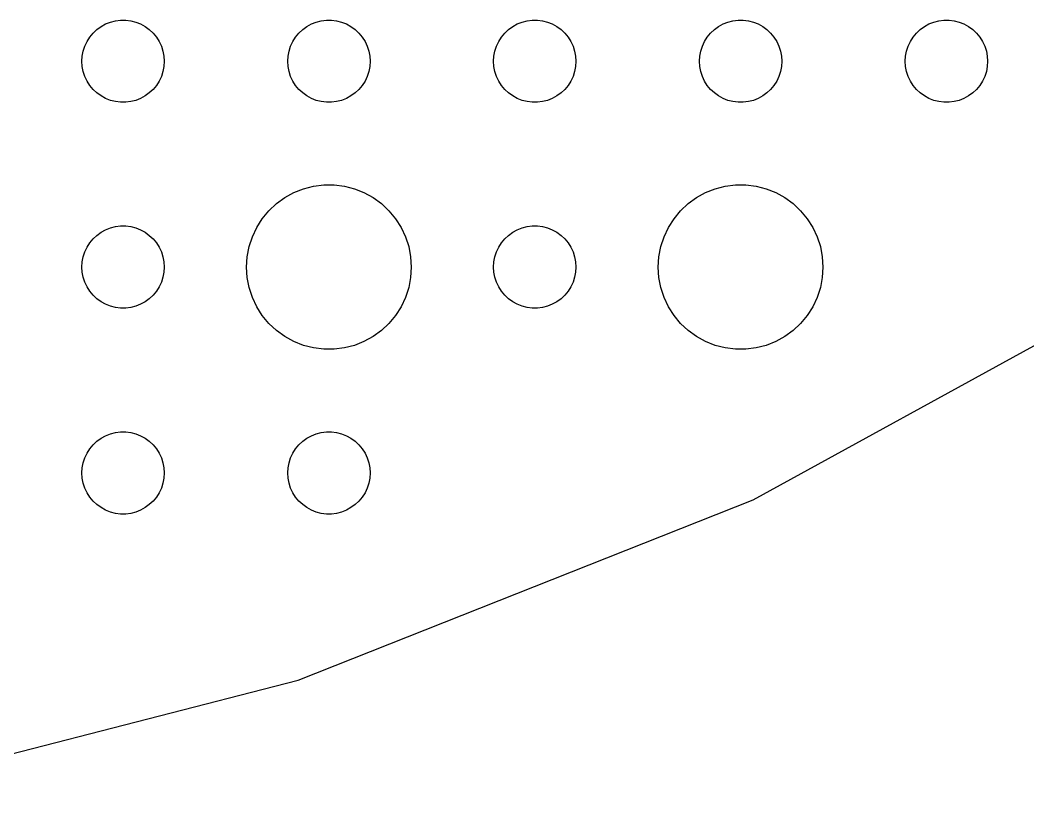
# Model space of a CAD drawing. Header units: metres. Extents: x -142 to 142, y -142 to 142.
# Drawn here: x 33.75 to 70.47, y -139.49 to -111 of the extents above; entities that cross this region are included whole.
import ezdxf

# ---------------------------------------------------------------- set-up
doc = ezdxf.new("R2010")
doc.units = ezdxf.units.M

msp = doc.modelspace()

# ---------------------------------------------------------------- linework, layer by layer
for p, q in [((36.5439, -111.344), (36.6963, -111.234)), ((36.6963, -111.234), (36.8613, -111.143)), ((36.8613, -111.143), (37.0365, -111.073)), ((37.0365, -111.073), (37.2189, -111.027)), ((37.2189, -111.027), (37.4058, -111.003)), ((37.4058, -111.003), (37.5942, -111.003)), ((37.5942, -111.003), (37.7811, -111.027)), ((37.7811, -111.027), (37.9635, -111.073)), ((37.9635, -111.073), (38.1387, -111.143)), ((38.1387, -111.143), (38.3037, -111.234)), ((38.3037, -111.234), (38.4561, -111.344)), ((44.0439, -111.344), (44.1963, -111.234)), ((44.1963, -111.234), (44.3613, -111.143)), ((44.3613, -111.143), (44.5365, -111.073)), ((44.5365, -111.073), (44.7189, -111.027)), ((44.7189, -111.027), (44.9058, -111.003)), ((44.9058, -111.003), (45.0942, -111.003)), ((45.0942, -111.003), (45.2811, -111.027)), ((45.2811, -111.027), (45.4635, -111.073)), ((45.4635, -111.073), (45.6387, -111.143)), ((45.6387, -111.143), (45.8037, -111.234)), ((45.8037, -111.234), (45.9561, -111.344)), ((51.5439, -111.344), (51.6963, -111.234)), ((51.6963, -111.234), (51.8613, -111.143)), ((51.8613, -111.143), (52.0365, -111.073)), ((52.0365, -111.073), (52.2189, -111.027)), ((52.2189, -111.027), (52.4058, -111.003)), ((52.4058, -111.003), (52.5942, -111.003)), ((52.5942, -111.003), (52.7811, -111.027)), ((52.7811, -111.027), (52.9635, -111.073)), ((52.9635, -111.073), (53.1387, -111.143)), ((53.1387, -111.143), (53.3037, -111.234)), ((53.3037, -111.234), (53.4561, -111.344)), ((59.0439, -111.344), (59.1963, -111.234)), ((59.1963, -111.234), (59.3613, -111.143)), ((59.3613, -111.143), (59.5365, -111.073)), ((59.5365, -111.073), (59.7189, -111.027)), ((59.7189, -111.027), (59.9058, -111.003)), ((59.9058, -111.003), (60.0942, -111.003)), ((60.0942, -111.003), (60.2811, -111.027)), ((60.2811, -111.027), (60.4635, -111.073)), ((60.4635, -111.073), (60.6387, -111.143)), ((60.6387, -111.143), (60.8037, -111.234)), ((60.8037, -111.234), (60.9561, -111.344)), ((66.5439, -111.344), (66.6963, -111.234)), ((66.6963, -111.234), (66.8613, -111.143)), ((66.8613, -111.143), (67.0365, -111.073)), ((67.0365, -111.073), (67.2189, -111.027)), ((67.2189, -111.027), (67.4058, -111.003)), ((67.4058, -111.003), (67.5942, -111.003)), ((67.5942, -111.003), (67.7811, -111.027)), ((67.7811, -111.027), (67.9635, -111.073)), ((67.9635, -111.073), (68.1387, -111.143)), ((68.1387, -111.143), (68.3037, -111.234)), ((68.3037, -111.234), (68.4561, -111.344)), ((36.2865, -111.618), (36.4065, -111.473)), ((36.4065, -111.473), (36.5439, -111.344)), ((38.4561, -111.344), (38.5934, -111.473)), ((38.5934, -111.473), (38.7135, -111.618)), ((43.7865, -111.618), (43.9065, -111.473)), ((43.9065, -111.473), (44.0439, -111.344)), ((45.9561, -111.344), (46.0934, -111.473)), ((46.0934, -111.473), (46.2135, -111.618)), ((51.2865, -111.618), (51.4065, -111.473)), ((51.4065, -111.473), (51.5439, -111.344)), ((53.4561, -111.344), (53.5934, -111.473)), ((53.5934, -111.473), (53.7135, -111.618)), ((58.7865, -111.618), (58.9065, -111.473)), ((58.9065, -111.473), (59.0439, -111.344)), ((60.9561, -111.344), (61.0934, -111.473)), ((61.0934, -111.473), (61.2135, -111.618)), ((66.2865, -111.618), (66.4065, -111.473)), ((66.4065, -111.473), (66.5439, -111.344)), ((68.4561, -111.344), (68.5934, -111.473)), ((68.5934, -111.473), (68.7135, -111.618)), ((36.0471, -112.127), (36.1053, -111.948)), ((36.1053, -111.948), (36.1855, -111.777)), ((36.1855, -111.777), (36.2865, -111.618)), ((38.7135, -111.618), (38.8145, -111.777)), ((38.8145, -111.777), (38.8947, -111.948)), ((38.8947, -111.948), (38.9529, -112.127)), ((43.5471, -112.127), (43.6053, -111.948)), ((43.6053, -111.948), (43.6855, -111.777)), ((43.6855, -111.777), (43.7865, -111.618)), ((46.2135, -111.618), (46.3145, -111.777)), ((46.3145, -111.777), (46.3947, -111.948)), ((46.3947, -111.948), (46.4529, -112.127)), ((51.0471, -112.127), (51.1053, -111.948)), ((51.1053, -111.948), (51.1855, -111.777)), ((51.1855, -111.777), (51.2865, -111.618)), ((53.7135, -111.618), (53.8145, -111.777)), ((53.8145, -111.777), (53.8947, -111.948)), ((53.8947, -111.948), (53.9529, -112.127)), ((58.5471, -112.127), (58.6053, -111.948)), ((58.6053, -111.948), (58.6855, -111.777)), ((58.6855, -111.777), (58.7865, -111.618)), ((61.2135, -111.618), (61.3145, -111.777)), ((61.3145, -111.777), (61.3947, -111.948)), ((61.3947, -111.948), (61.4529, -112.127)), ((66.0471, -112.127), (66.1053, -111.948)), ((66.1053, -111.948), (66.1855, -111.777)), ((66.1855, -111.777), (66.2865, -111.618)), ((68.7135, -111.618), (68.8145, -111.777)), ((68.8145, -111.777), (68.8947, -111.948)), ((68.8947, -111.948), (68.9529, -112.127)), ((36, -112.5), (36.0118, -112.312)), ((36.0118, -112.312), (36.0471, -112.127)), ((38.9529, -112.127), (38.9882, -112.312)), ((38.9882, -112.312), (39, -112.5)), ((43.5, -112.5), (43.5118, -112.312)), ((43.5118, -112.312), (43.5471, -112.127)), ((46.4529, -112.127), (46.4882, -112.312)), ((46.4882, -112.312), (46.5, -112.5)), ((51, -112.5), (51.0118, -112.312)), ((51.0118, -112.312), (51.0471, -112.127)), ((53.9529, -112.127), (53.9882, -112.312)), ((53.9882, -112.312), (54, -112.5)), ((58.5, -112.5), (58.5118, -112.312)), ((58.5118, -112.312), (58.5471, -112.127)), ((61.4529, -112.127), (61.4882, -112.312)), ((61.4882, -112.312), (61.5, -112.5)), ((66, -112.5), (66.0118, -112.312)), ((66.0118, -112.312), (66.0471, -112.127)), ((68.9529, -112.127), (68.9882, -112.312)), ((68.9882, -112.312), (69, -112.5)), ((36.0118, -112.688), (36, -112.5)), ((36.0471, -112.873), (36.0118, -112.688)), ((38.9882, -112.688), (38.9529, -112.873)), ((39, -112.5), (38.9882, -112.688)), ((43.5118, -112.688), (43.5, -112.5)), ((43.5471, -112.873), (43.5118, -112.688)), ((46.4882, -112.688), (46.4529, -112.873)), ((46.5, -112.5), (46.4882, -112.688)), ((51.0118, -112.688), (51, -112.5)), ((51.0471, -112.873), (51.0118, -112.688)), ((53.9882, -112.688), (53.9529, -112.873)), ((54, -112.5), (53.9882, -112.688)), ((58.5118, -112.688), (58.5, -112.5)), ((58.5471, -112.873), (58.5118, -112.688)), ((61.4882, -112.688), (61.4529, -112.873)), ((61.5, -112.5), (61.4882, -112.688)), ((66.0118, -112.688), (66, -112.5)), ((66.0471, -112.873), (66.0118, -112.688)), ((68.9882, -112.688), (68.9529, -112.873)), ((69, -112.5), (68.9882, -112.688)), ((36.1053, -113.052), (36.0471, -112.873)), ((36.1855, -113.223), (36.1053, -113.052)), ((38.8947, -113.052), (38.8145, -113.223)), ((38.9529, -112.873), (38.8947, -113.052)), ((43.6053, -113.052), (43.5471, -112.873)), ((43.6855, -113.223), (43.6053, -113.052)), ((46.3947, -113.052), (46.3145, -113.223)), ((46.4529, -112.873), (46.3947, -113.052)), ((51.1053, -113.052), (51.0471, -112.873)), ((51.1855, -113.223), (51.1053, -113.052)), ((53.8947, -113.052), (53.8145, -113.223)), ((53.9529, -112.873), (53.8947, -113.052)), ((58.6053, -113.052), (58.5471, -112.873)), ((58.6855, -113.223), (58.6053, -113.052)), ((61.3947, -113.052), (61.3145, -113.223)), ((61.4529, -112.873), (61.3947, -113.052)), ((66.1053, -113.052), (66.0471, -112.873)), ((66.1855, -113.223), (66.1053, -113.052)), ((68.8947, -113.052), (68.8145, -113.223)), ((68.9529, -112.873), (68.8947, -113.052)), ((36.2865, -113.382), (36.1855, -113.223)), ((36.4065, -113.527), (36.2865, -113.382)), ((38.7135, -113.382), (38.5934, -113.527)), ((38.8145, -113.223), (38.7135, -113.382)), ((43.7865, -113.382), (43.6855, -113.223)), ((43.9065, -113.527), (43.7865, -113.382)), ((46.2135, -113.382), (46.0934, -113.527)), ((46.3145, -113.223), (46.2135, -113.382)), ((51.2865, -113.382), (51.1855, -113.223)), ((51.4065, -113.527), (51.2865, -113.382)), ((53.7135, -113.382), (53.5934, -113.527)), ((53.8145, -113.223), (53.7135, -113.382)), ((58.7865, -113.382), (58.6855, -113.223)), ((58.9065, -113.527), (58.7865, -113.382)), ((61.2135, -113.382), (61.0934, -113.527)), ((61.3145, -113.223), (61.2135, -113.382)), ((66.2865, -113.382), (66.1855, -113.223)), ((66.4065, -113.527), (66.2865, -113.382)), ((68.7135, -113.382), (68.5934, -113.527)), ((68.8145, -113.223), (68.7135, -113.382)), ((36.5439, -113.656), (36.4065, -113.527)), ((36.6963, -113.766), (36.5439, -113.656)), ((36.8613, -113.857), (36.6963, -113.766)), ((38.3037, -113.766), (38.1387, -113.857)), ((38.4561, -113.656), (38.3037, -113.766)), ((38.5934, -113.527), (38.4561, -113.656)), ((44.0439, -113.656), (43.9065, -113.527)), ((44.1963, -113.766), (44.0439, -113.656)), ((44.3613, -113.857), (44.1963, -113.766)), ((45.8037, -113.766), (45.6387, -113.857)), ((45.9561, -113.656), (45.8037, -113.766)), ((46.0934, -113.527), (45.9561, -113.656)), ((51.5439, -113.656), (51.4065, -113.527)), ((51.6963, -113.766), (51.5439, -113.656)), ((51.8613, -113.857), (51.6963, -113.766)), ((53.3037, -113.766), (53.1387, -113.857)), ((53.4561, -113.656), (53.3037, -113.766)), ((53.5934, -113.527), (53.4561, -113.656)), ((59.0439, -113.656), (58.9065, -113.527)), ((59.1963, -113.766), (59.0439, -113.656)), ((59.3613, -113.857), (59.1963, -113.766)), ((60.8037, -113.766), (60.6387, -113.857)), ((60.9561, -113.656), (60.8037, -113.766)), ((61.0934, -113.527), (60.9561, -113.656)), ((66.5439, -113.656), (66.4065, -113.527)), ((66.6963, -113.766), (66.5439, -113.656)), ((66.8613, -113.857), (66.6963, -113.766)), ((68.3037, -113.766), (68.1387, -113.857)), ((68.4561, -113.656), (68.3037, -113.766)), ((68.5934, -113.527), (68.4561, -113.656)), ((37.0365, -113.927), (36.8613, -113.857)), ((37.2189, -113.973), (37.0365, -113.927)), ((37.4058, -113.997), (37.2189, -113.973)), ((37.5942, -113.997), (37.4058, -113.997)), ((37.7811, -113.973), (37.5942, -113.997)), ((37.9635, -113.927), (37.7811, -113.973)), ((38.1387, -113.857), (37.9635, -113.927)), ((44.5365, -113.927), (44.3613, -113.857)), ((44.7189, -113.973), (44.5365, -113.927)), ((44.9058, -113.997), (44.7189, -113.973)), ((45.0942, -113.997), (44.9058, -113.997)), ((45.2811, -113.973), (45.0942, -113.997)), ((45.4635, -113.927), (45.2811, -113.973)), ((45.6387, -113.857), (45.4635, -113.927)), ((52.0365, -113.927), (51.8613, -113.857)), ((52.2189, -113.973), (52.0365, -113.927)), ((52.4058, -113.997), (52.2189, -113.973)), ((52.5942, -113.997), (52.4058, -113.997)), ((52.7811, -113.973), (52.5942, -113.997)), ((52.9635, -113.927), (52.7811, -113.973)), ((53.1387, -113.857), (52.9635, -113.927)), ((59.5365, -113.927), (59.3613, -113.857)), ((59.7189, -113.973), (59.5365, -113.927)), ((59.9058, -113.997), (59.7189, -113.973)), ((60.0942, -113.997), (59.9058, -113.997)), ((60.2811, -113.973), (60.0942, -113.997)), ((60.4635, -113.927), (60.2811, -113.973)), ((60.6387, -113.857), (60.4635, -113.927)), ((67.0365, -113.927), (66.8613, -113.857)), ((67.2189, -113.973), (67.0365, -113.927)), ((67.4058, -113.997), (67.2189, -113.973)), ((67.5942, -113.997), (67.4058, -113.997)), ((67.7811, -113.973), (67.5942, -113.997)), ((67.9635, -113.927), (67.7811, -113.973)), ((68.1387, -113.857), (67.9635, -113.927)), ((44.0729, -117.147), (44.4379, -117.053)), ((44.4379, -117.053), (44.8116, -117.006)), ((44.8116, -117.006), (45.1884, -117.006)), ((45.1884, -117.006), (45.5621, -117.053)), ((45.5621, -117.053), (45.927, -117.147)), ((59.0729, -117.147), (59.4379, -117.053)), ((59.4379, -117.053), (59.8116, -117.006)), ((59.8116, -117.006), (60.1884, -117.006)), ((60.1884, -117.006), (60.5621, -117.053)), ((60.5621, -117.053), (60.927, -117.147)), ((43.0877, -117.688), (43.3925, -117.467)), ((43.3925, -117.467), (43.7227, -117.286)), ((43.7227, -117.286), (44.0729, -117.147)), ((45.927, -117.147), (46.2773, -117.286)), ((46.2773, -117.286), (46.6075, -117.467)), ((46.6075, -117.467), (46.9123, -117.688)), ((58.0877, -117.688), (58.3925, -117.467)), ((58.3925, -117.467), (58.7227, -117.286)), ((58.7227, -117.286), (59.0729, -117.147)), ((60.927, -117.147), (61.2773, -117.286)), ((61.2773, -117.286), (61.6075, -117.467)), ((61.6075, -117.467), (61.9123, -117.688)), ((42.8131, -117.946), (43.0877, -117.688)), ((46.9123, -117.688), (47.1869, -117.946)), ((57.8131, -117.946), (58.0877, -117.688)), ((61.9123, -117.688), (62.1869, -117.946)), ((42.5729, -118.237), (42.8131, -117.946)), ((47.1869, -117.946), (47.427, -118.237)), ((57.5729, -118.237), (57.8131, -117.946)), ((62.1869, -117.946), (62.427, -118.237)), ((36.8613, -118.643), (37.0365, -118.573)), ((37.0365, -118.573), (37.2189, -118.527)), ((37.2189, -118.527), (37.4058, -118.503)), ((37.4058, -118.503), (37.5942, -118.503)), ((37.5942, -118.503), (37.7811, -118.527)), ((37.7811, -118.527), (37.9635, -118.573)), ((37.9635, -118.573), (38.1387, -118.643)), ((42.2107, -118.896), (42.3711, -118.555)), ((42.3711, -118.555), (42.5729, -118.237)), ((47.427, -118.237), (47.6289, -118.555)), ((47.6289, -118.555), (47.7893, -118.896)), ((51.8613, -118.643), (52.0365, -118.573)), ((52.0365, -118.573), (52.2189, -118.527)), ((52.2189, -118.527), (52.4058, -118.503)), ((52.4058, -118.503), (52.5942, -118.503)), ((52.5942, -118.503), (52.7811, -118.527)), ((52.7811, -118.527), (52.9635, -118.573)), ((52.9635, -118.573), (53.1387, -118.643)), ((57.2107, -118.896), (57.3711, -118.555)), ((57.3711, -118.555), (57.5729, -118.237)), ((62.427, -118.237), (62.6289, -118.555)), ((62.6289, -118.555), (62.7893, -118.896)), ((36.4065, -118.973), (36.5439, -118.844)), ((36.5439, -118.844), (36.6963, -118.734)), ((36.6963, -118.734), (36.8613, -118.643)), ((38.1387, -118.643), (38.3037, -118.734)), ((38.3037, -118.734), (38.4561, -118.844)), ((38.4561, -118.844), (38.5934, -118.973)), ((42.0942, -119.254), (42.2107, -118.896)), ((47.7893, -118.896), (47.9057, -119.254)), ((51.4065, -118.973), (51.5439, -118.844)), ((51.5439, -118.844), (51.6963, -118.734)), ((51.6963, -118.734), (51.8613, -118.643)), ((53.1387, -118.643), (53.3037, -118.734)), ((53.3037, -118.734), (53.4561, -118.844)), ((53.4561, -118.844), (53.5934, -118.973)), ((57.0942, -119.254), (57.2107, -118.896)), ((62.7893, -118.896), (62.9057, -119.254)), ((36.1053, -119.448), (36.1855, -119.277)), ((36.1855, -119.277), (36.2865, -119.118)), ((36.2865, -119.118), (36.4065, -118.973)), ((38.5934, -118.973), (38.7135, -119.118)), ((38.7135, -119.118), (38.8145, -119.277)), ((38.8145, -119.277), (38.8947, -119.448)), ((42.0237, -119.624), (42.0942, -119.254)), ((47.9057, -119.254), (47.9763, -119.624)), ((51.1053, -119.448), (51.1855, -119.277)), ((51.1855, -119.277), (51.2865, -119.118)), ((51.2865, -119.118), (51.4065, -118.973)), ((53.5934, -118.973), (53.7135, -119.118)), ((53.7135, -119.118), (53.8145, -119.277)), ((53.8145, -119.277), (53.8947, -119.448)), ((57.0237, -119.624), (57.0942, -119.254)), ((62.9057, -119.254), (62.9763, -119.624)), ((36.0118, -119.812), (36.0471, -119.627)), ((36.0471, -119.627), (36.1053, -119.448)), ((38.8947, -119.448), (38.9529, -119.627)), ((38.9529, -119.627), (38.9882, -119.812)), ((42, -120), (42.0237, -119.624)), ((47.9763, -119.624), (48, -120)), ((51.0118, -119.812), (51.0471, -119.627)), ((51.0471, -119.627), (51.1053, -119.448)), ((53.8947, -119.448), (53.9529, -119.627)), ((53.9529, -119.627), (53.9882, -119.812)), ((57, -120), (57.0237, -119.624)), ((62.9763, -119.624), (63, -120)), ((36, -120), (36.0118, -119.812)), ((36.0118, -120.188), (36, -120)), ((38.9882, -119.812), (39, -120)), ((39, -120), (38.9882, -120.188)), ((42.0237, -120.376), (42, -120)), ((48, -120), (47.9763, -120.376)), ((51, -120), (51.0118, -119.812)), ((51.0118, -120.188), (51, -120)), ((53.9882, -119.812), (54, -120)), ((54, -120), (53.9882, -120.188)), ((57.0237, -120.376), (57, -120)), ((60.4606, -128.485), (76.0874, -119.895)), ((63, -120), (62.9763, -120.376)), ((36.0471, -120.373), (36.0118, -120.188)), ((36.1053, -120.552), (36.0471, -120.373)), ((38.9529, -120.373), (38.8947, -120.552)), ((38.9882, -120.188), (38.9529, -120.373)), ((42.0942, -120.746), (42.0237, -120.376)), ((47.9763, -120.376), (47.9057, -120.746)), ((51.0471, -120.373), (51.0118, -120.188)), ((51.1053, -120.552), (51.0471, -120.373)), ((53.9529, -120.373), (53.8947, -120.552)), ((53.9882, -120.188), (53.9529, -120.373)), ((57.0942, -120.746), (57.0237, -120.376)), ((62.9763, -120.376), (62.9057, -120.746)), ((36.1855, -120.723), (36.1053, -120.552)), ((36.2865, -120.882), (36.1855, -120.723)), ((38.8145, -120.723), (38.7135, -120.882)), ((38.8947, -120.552), (38.8145, -120.723)), ((42.2107, -121.104), (42.0942, -120.746)), ((47.9057, -120.746), (47.7893, -121.104)), ((51.1855, -120.723), (51.1053, -120.552)), ((51.2865, -120.882), (51.1855, -120.723)), ((53.8145, -120.723), (53.7135, -120.882)), ((53.8947, -120.552), (53.8145, -120.723)), ((57.2107, -121.104), (57.0942, -120.746)), ((62.9057, -120.746), (62.7893, -121.104)), ((36.4065, -121.027), (36.2865, -120.882)), ((36.5439, -121.156), (36.4065, -121.027)), ((36.6963, -121.266), (36.5439, -121.156)), ((38.4561, -121.156), (38.3037, -121.266)), ((38.5934, -121.027), (38.4561, -121.156)), ((38.7135, -120.882), (38.5934, -121.027)), ((42.3711, -121.445), (42.2107, -121.104)), ((47.7893, -121.104), (47.6289, -121.445)), ((51.4065, -121.027), (51.2865, -120.882)), ((51.5439, -121.156), (51.4065, -121.027)), ((51.6963, -121.266), (51.5439, -121.156)), ((53.4561, -121.156), (53.3037, -121.266)), ((53.5934, -121.027), (53.4561, -121.156)), ((53.7135, -120.882), (53.5934, -121.027)), ((57.3711, -121.445), (57.2107, -121.104)), ((62.7893, -121.104), (62.6289, -121.445)), ((36.8613, -121.357), (36.6963, -121.266)), ((37.0365, -121.427), (36.8613, -121.357)), ((37.2189, -121.473), (37.0365, -121.427)), ((37.4058, -121.497), (37.2189, -121.473)), ((37.5942, -121.497), (37.4058, -121.497)), ((37.7811, -121.473), (37.5942, -121.497)), ((37.9635, -121.427), (37.7811, -121.473)), ((38.1387, -121.357), (37.9635, -121.427)), ((38.3037, -121.266), (38.1387, -121.357)), ((42.5729, -121.763), (42.3711, -121.445)), ((47.6289, -121.445), (47.427, -121.763)), ((51.8613, -121.357), (51.6963, -121.266)), ((52.0365, -121.427), (51.8613, -121.357)), ((52.2189, -121.473), (52.0365, -121.427)), ((52.4058, -121.497), (52.2189, -121.473)), ((52.5942, -121.497), (52.4058, -121.497)), ((52.7811, -121.473), (52.5942, -121.497)), ((52.9635, -121.427), (52.7811, -121.473)), ((53.1387, -121.357), (52.9635, -121.427)), ((53.3037, -121.266), (53.1387, -121.357)), ((57.5729, -121.763), (57.3711, -121.445)), ((62.6289, -121.445), (62.427, -121.763)), ((42.8131, -122.054), (42.5729, -121.763)), ((47.427, -121.763), (47.1869, -122.054)), ((57.8131, -122.054), (57.5729, -121.763)), ((62.427, -121.763), (62.1869, -122.054)), ((43.0877, -122.312), (42.8131, -122.054)), ((47.1869, -122.054), (46.9123, -122.312)), ((58.0877, -122.312), (57.8131, -122.054)), ((62.1869, -122.054), (61.9123, -122.312)), ((43.3925, -122.533), (43.0877, -122.312)), ((43.7227, -122.714), (43.3925, -122.533)), ((46.6075, -122.533), (46.2773, -122.714)), ((46.9123, -122.312), (46.6075, -122.533)), ((58.3925, -122.533), (58.0877, -122.312)), ((58.7227, -122.714), (58.3925, -122.533)), ((61.6075, -122.533), (61.2773, -122.714)), ((61.9123, -122.312), (61.6075, -122.533)), ((44.0729, -122.853), (43.7227, -122.714)), ((44.4379, -122.947), (44.0729, -122.853)), ((44.8116, -122.994), (44.4379, -122.947)), ((45.1884, -122.994), (44.8116, -122.994)), ((45.5621, -122.947), (45.1884, -122.994)), ((45.927, -122.853), (45.5621, -122.947)), ((46.2773, -122.714), (45.927, -122.853)), ((59.0729, -122.853), (58.7227, -122.714)), ((59.4379, -122.947), (59.0729, -122.853)), ((59.8116, -122.994), (59.4379, -122.947)), ((60.1884, -122.994), (59.8116, -122.994)), ((60.5621, -122.947), (60.1884, -122.994)), ((60.927, -122.853), (60.5621, -122.947)), ((61.2773, -122.714), (60.927, -122.853)), ((36.5439, -126.344), (36.6963, -126.234)), ((36.6963, -126.234), (36.8613, -126.143)), ((36.8613, -126.143), (37.0365, -126.073)), ((37.0365, -126.073), (37.2189, -126.027)), ((37.2189, -126.027), (37.4058, -126.003)), ((37.4058, -126.003), (37.5942, -126.003)), ((37.5942, -126.003), (37.7811, -126.027)), ((37.7811, -126.027), (37.9635, -126.073)), ((37.9635, -126.073), (38.1387, -126.143)), ((38.1387, -126.143), (38.3037, -126.234)), ((38.3037, -126.234), (38.4561, -126.344)), ((44.0439, -126.344), (44.1963, -126.234)), ((44.1963, -126.234), (44.3613, -126.143)), ((44.3613, -126.143), (44.5365, -126.073)), ((44.5365, -126.073), (44.7189, -126.027)), ((44.7189, -126.027), (44.9058, -126.003)), ((44.9058, -126.003), (45.0942, -126.003)), ((45.0942, -126.003), (45.2811, -126.027)), ((45.2811, -126.027), (45.4635, -126.073)), ((45.4635, -126.073), (45.6387, -126.143)), ((45.6387, -126.143), (45.8037, -126.234)), ((45.8037, -126.234), (45.9561, -126.344)), ((36.1855, -126.777), (36.2865, -126.618)), ((36.2865, -126.618), (36.4065, -126.473)), ((36.4065, -126.473), (36.5439, -126.344)), ((38.4561, -126.344), (38.5934, -126.473)), ((38.5934, -126.473), (38.7135, -126.618)), ((38.7135, -126.618), (38.8145, -126.777)), ((43.6855, -126.777), (43.7865, -126.618)), ((43.7865, -126.618), (43.9065, -126.473)), ((43.9065, -126.473), (44.0439, -126.344)), ((45.9561, -126.344), (46.0934, -126.473)), ((46.0934, -126.473), (46.2135, -126.618)), ((46.2135, -126.618), (46.3145, -126.777)), ((36.0471, -127.127), (36.1053, -126.948)), ((36.1053, -126.948), (36.1855, -126.777)), ((38.8145, -126.777), (38.8947, -126.948)), ((38.8947, -126.948), (38.9529, -127.127)), ((43.5471, -127.127), (43.6053, -126.948)), ((43.6053, -126.948), (43.6855, -126.777)), ((46.3145, -126.777), (46.3947, -126.948)), ((46.3947, -126.948), (46.4529, -127.127)), ((36, -127.5), (36.0118, -127.312)), ((36.0118, -127.312), (36.0471, -127.127)), ((38.9529, -127.127), (38.9882, -127.312)), ((38.9882, -127.312), (39, -127.5)), ((43.5, -127.5), (43.5118, -127.312)), ((43.5118, -127.312), (43.5471, -127.127)), ((46.4529, -127.127), (46.4882, -127.312)), ((46.4882, -127.312), (46.5, -127.5)), ((36.0118, -127.688), (36, -127.5)), ((36.0471, -127.873), (36.0118, -127.688)), ((38.9882, -127.688), (38.9529, -127.873)), ((39, -127.5), (38.9882, -127.688)), ((43.5118, -127.688), (43.5, -127.5)), ((43.5471, -127.873), (43.5118, -127.688)), ((46.4882, -127.688), (46.4529, -127.873)), ((46.5, -127.5), (46.4882, -127.688)), ((36.1053, -128.052), (36.0471, -127.873)), ((36.1855, -128.223), (36.1053, -128.052)), ((38.8947, -128.052), (38.8145, -128.223)), ((38.9529, -127.873), (38.8947, -128.052)), ((43.6053, -128.052), (43.5471, -127.873)), ((43.6855, -128.223), (43.6053, -128.052)), ((46.3947, -128.052), (46.3145, -128.223)), ((46.4529, -127.873), (46.3947, -128.052)), ((36.2865, -128.382), (36.1855, -128.223)), ((36.4065, -128.527), (36.2865, -128.382)), ((38.7135, -128.382), (38.5934, -128.527)), ((38.8145, -128.223), (38.7135, -128.382)), ((43.7865, -128.382), (43.6855, -128.223)), ((43.9065, -128.527), (43.7865, -128.382)), ((43.8804, -135.05), (60.4606, -128.485)), ((46.2135, -128.382), (46.0934, -128.527)), ((46.3145, -128.223), (46.2135, -128.382)), ((36.5439, -128.656), (36.4065, -128.527)), ((36.6963, -128.766), (36.5439, -128.656)), ((36.8613, -128.857), (36.6963, -128.766)), ((37.0365, -128.927), (36.8613, -128.857)), ((38.1387, -128.857), (37.9635, -128.927)), ((38.3037, -128.766), (38.1387, -128.857)), ((38.4561, -128.656), (38.3037, -128.766)), ((38.5934, -128.527), (38.4561, -128.656)), ((44.0439, -128.656), (43.9065, -128.527)), ((44.1963, -128.766), (44.0439, -128.656)), ((44.3613, -128.857), (44.1963, -128.766)), ((44.5365, -128.927), (44.3613, -128.857)), ((45.6387, -128.857), (45.4635, -128.927)), ((45.8037, -128.766), (45.6387, -128.857)), ((45.9561, -128.656), (45.8037, -128.766)), ((46.0934, -128.527), (45.9561, -128.656)), ((37.2189, -128.973), (37.0365, -128.927)), ((37.4058, -128.997), (37.2189, -128.973)), ((37.5942, -128.997), (37.4058, -128.997)), ((37.7811, -128.973), (37.5942, -128.997)), ((37.9635, -128.927), (37.7811, -128.973)), ((44.7189, -128.973), (44.5365, -128.927)), ((44.9058, -128.997), (44.7189, -128.973)), ((45.0942, -128.997), (44.9058, -128.997)), ((45.2811, -128.973), (45.0942, -128.997)), ((45.4635, -128.927), (45.2811, -128.973)), ((26.6081, -139.485), (43.8804, -135.05))]:
    msp.add_line(p, q)

doc.saveas('drawing.dxf')
